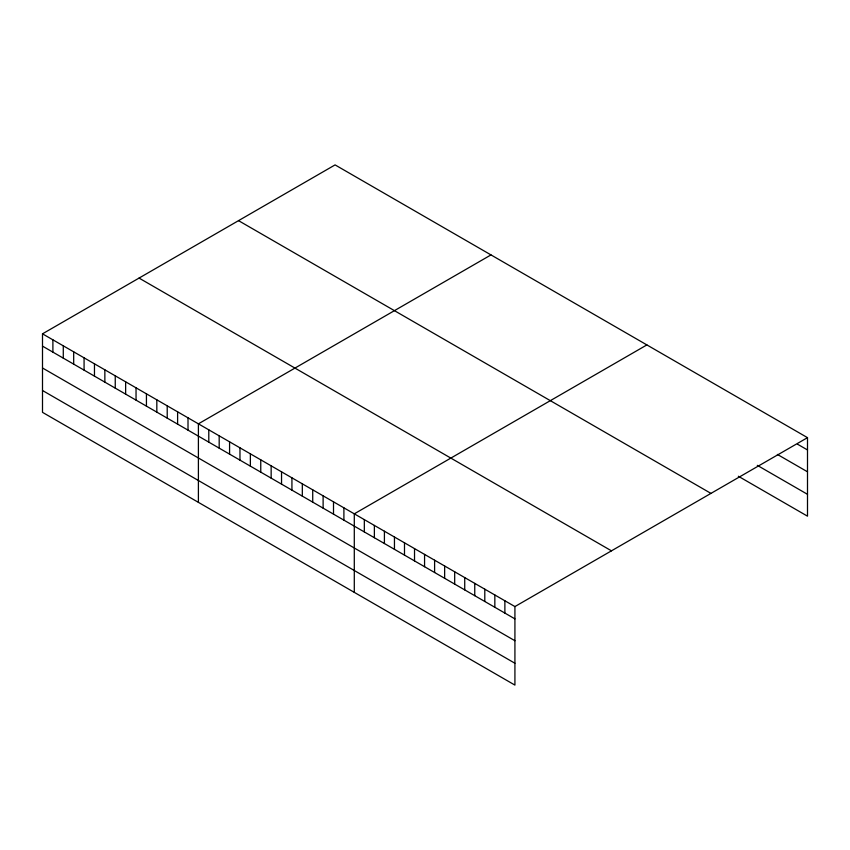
<?xml version="1.0" encoding="UTF-8"?>
<svg xmlns="http://www.w3.org/2000/svg" width="850" height="850" viewBox="0 0 850 850"><rect width="100%" height="100%" fill="white"/><g stroke="black" fill="none" stroke-linecap="round" stroke-linejoin="round"><path stroke-width="1.27" d="M42.5 333.827L514.919 606.571L514.919 685.1L42.5 412.346L42.5 333.827L335.081 164.9L807.5 437.654L807.5 516.173L738.342 476.244M490.981 254.915L198.401 423.831L198.401 502.35M646.882 344.919L354.291 513.836L354.291 592.365M514.919 606.571L807.5 437.654M797.459 444.157L807.5 449.958M777.378 454.421L807.5 471.803M757.308 465.343L807.5 494.317M238.531 220.649L710.951 493.393M139.049 278.078L611.469 550.832M42.5 346.131L514.919 618.874M42.5 367.986L514.919 640.73M42.5 390.501L514.919 663.244M504.879 600.78L504.879 613.084M494.838 594.979L494.838 607.282M484.797 589.188L484.797 601.492M474.757 583.387L474.757 595.691M464.727 577.596L464.727 589.9M454.686 571.795L454.686 584.099M444.646 566.004L444.646 578.308M434.605 560.203L434.605 572.507M424.564 554.412L424.564 566.716M414.524 548.611L414.524 560.915M404.494 542.821L404.494 555.124M394.453 537.019L394.453 549.323M384.413 531.229L384.413 543.533M374.372 525.428L374.372 537.731M364.331 519.637L364.331 531.941M343.899 507.843L343.899 520.147M333.508 501.84L333.508 514.144M323.117 495.837L323.117 508.141M312.726 489.834L312.726 502.138M302.324 483.841L302.324 496.145M291.933 477.838L291.933 490.142M281.541 471.835L281.541 484.139M271.15 465.832L271.15 478.136M260.759 459.839L260.759 472.143M250.367 453.836L250.367 466.14M239.966 447.833L239.966 460.137M229.574 441.83L229.574 454.134M219.183 435.837L219.183 448.141M208.792 429.834L208.792 442.138M188.009 417.828L188.009 430.132M177.607 411.836L177.607 424.139M167.216 405.832L167.216 418.136M156.825 399.829L156.825 412.133M146.434 393.826L146.434 406.13M136.042 387.834L136.042 400.138M125.641 381.831L125.641 394.134M115.249 375.828L115.249 388.131M104.858 369.824L104.858 382.128M94.467 363.832L94.467 376.136M84.076 357.829L84.076 370.132M73.684 351.826L73.684 364.129M63.282 345.822L63.282 358.126M52.891 339.83L52.891 352.134"/></g></svg>
